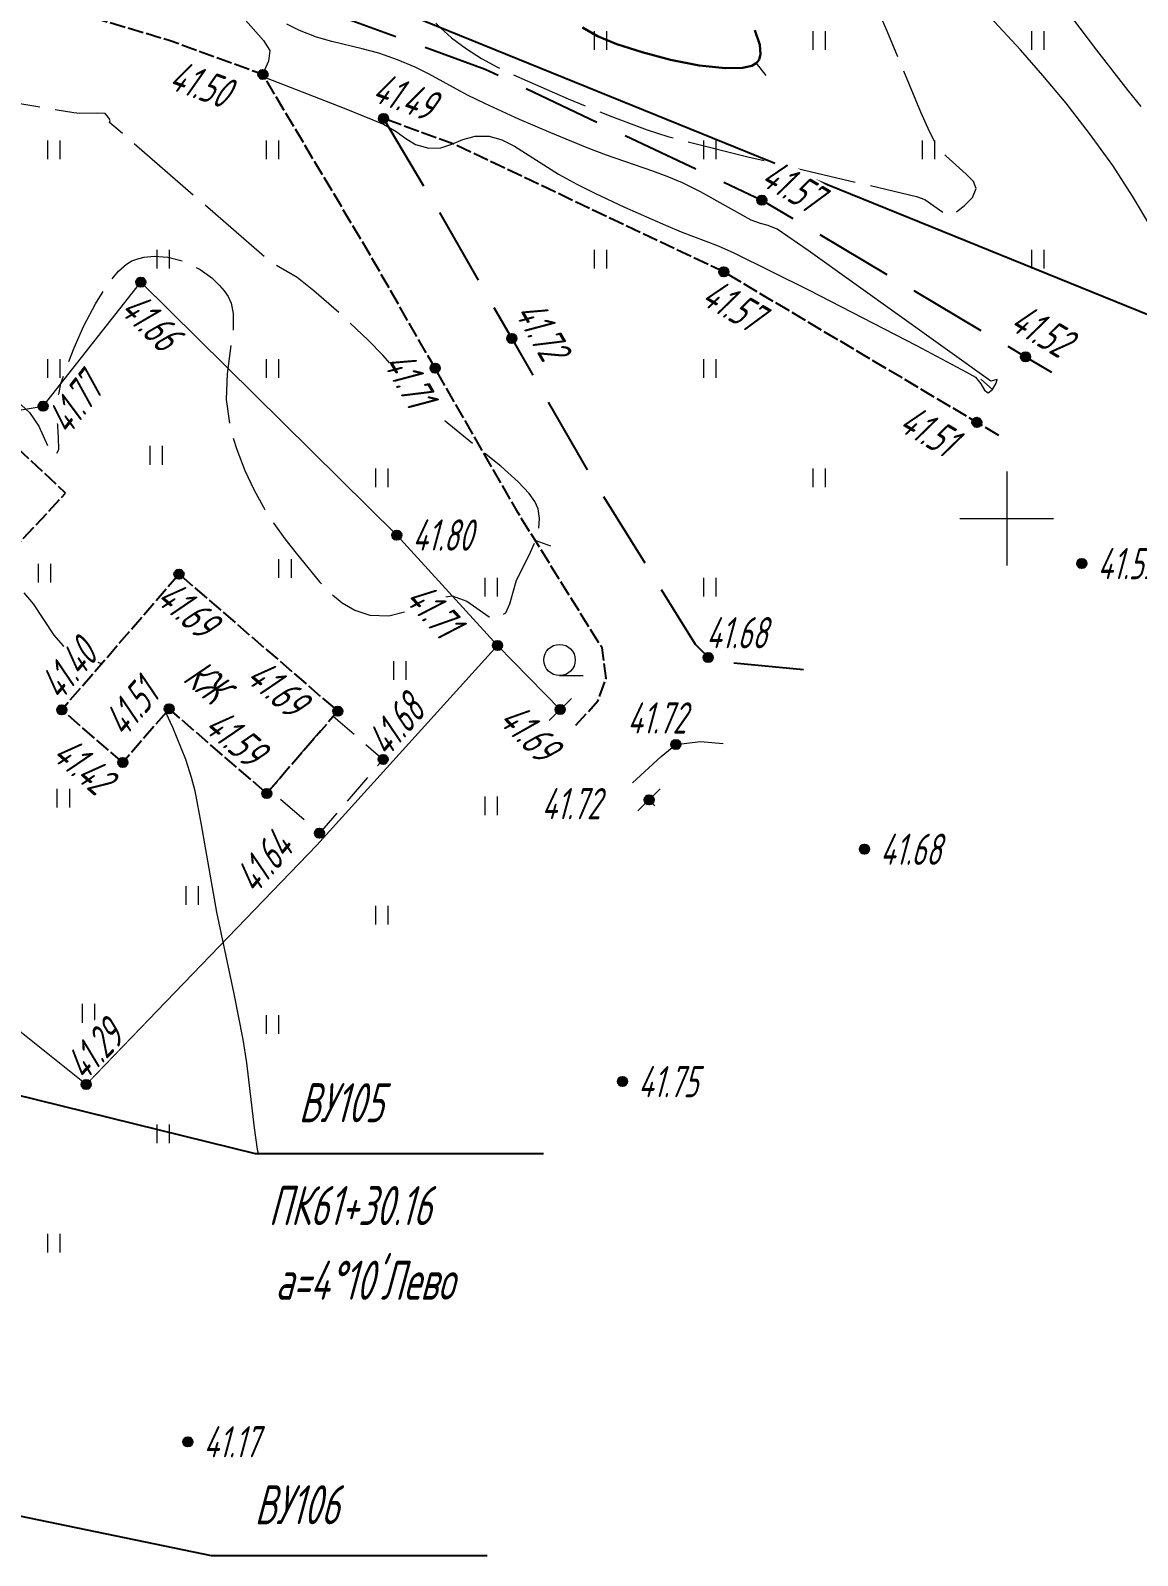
# Model space of a CAD drawing. Extents: x 2208637 to 2213412, y 575334 to 577367.
# Drawn here: x 2211218.75 to 2211254.19, y 576716.8 to 576765.62 of the extents above; entities that cross this region are included whole.
import ezdxf
from ezdxf.enums import TextEntityAlignment as Align

# ---------------------------------------------------------------- set-up
doc = ezdxf.new("R2010")
doc.units = 0
doc.header["$LTSCALE"] = 0.5
for name, pattern in [('2000_16', [1, 1, 0]), ('500_193_1_1', [7, 5, -2]), ('500_193_1_2', [1, 1, 0]), ('500_329_3', [6, 5, -1]), ('500_49_2', [3, 2, -1])]:
    doc.linetypes.add(name, pattern=pattern)
doc.layers.get('0').update_dxf_attribs({"lineweight": 25})
for name, color, linetype, lineweight in [('ИИ_ГОРИЗОНТАЛИ_ОСН', 32, 'Continuous', 15), ('ИИ_ГОРИЗОНТАЛИ_УТОЛЩ', 32, 'Continuous', 30), ('ИИ_ДОРОГИ_АД', 7, 'Continuous', 25), ('ИИ_КООРДИНАТНАЯ_СЕТКА', 3, 'Continuous', 25), ('ИИ_ОГРАДЫ', 7, 'Continuous', 25), ('ИИ_ОТМЕТКИ', 7, 'Continuous', 25), ('ИИ_СООРУЖЕНИЯ', 7, 'Continuous', 25), ('ИИ_ТРАССЫ_КЛС', 5, 'Continuous', 40), ('ИИ_УГОДЬЯ', 7, 'Continuous', 25)]:
    doc.layers.add(name, color=color, linetype=linetype, lineweight=lineweight)
doc.styles.add('D431', font='', dxfattribs={"height": 1})
doc.styles.add('GOST 2.304', font='cs_gost2304.shx', dxfattribs={"width": 0.8, "oblique": 15})
doc.styles.get('D431').set_extended_font_data('D431', italic=True)
doc.linetypes.add('2000_475_1', pattern='A,3,[1,Topography.shx,S=0.5,R=90,X=0,Y=0],0', length=3)

# ---------------------------------------------------------------- blocks, each defined once
blk = doc.blocks.new('Лист 024_УС_ПК2+00-ПК8+57.26|2000_473')
at = {"color": 0, "linetype": 'Continuous', "lineweight": -2}
blk.add_lwpolyline([(0, 1), (0, -1)], dxfattribs=at)
blk = doc.blocks.new('500_12')
at = {"color": 0, "linetype": 'Continuous', "lineweight": -2, "flags": 128}
for points in [[(0, 3), (0, -3)], [(-3, 0), (3, 0)]]:
    blk.add_lwpolyline(points, dxfattribs=at)
at = {"color": 7, "linetype": 'Continuous', "lineweight": -2, "style": 'D431'}
blk.add_attdef('Вертикальная_подпись', (-0.5, 0.5), '', height=2, rotation=90, dxfattribs=at)
blk.add_attdef('Горизонтальная_подпись', (0.5, 0.5), '', height=2, dxfattribs=at)
blk = doc.blocks.new('500_329_6')
at = {"color": 0, "linetype": 'Continuous', "lineweight": -2}
blk.add_lwpolyline([(0, 0), (1, 0)], dxfattribs=at)
blk = doc.blocks.new('500_401')
at = {"color": 0, "linetype": 'Continuous', "lineweight": -2}
for points in [[(-0.4, 0), (-0.4, 1.2)], [(0.4, 0), (0.4, 1.2)]]:
    blk.add_lwpolyline(points, dxfattribs=at)
blk = doc.blocks.new('500_379')
at = {"color": 0, "linetype": 'Continuous', "lineweight": -2}
blk.add_lwpolyline([(0, -1), (1.5, -1)], dxfattribs=at)
blk.add_circle((0, 0), 1, dxfattribs=at)
blk = doc.blocks.new('500_330_1')
at = {"linetype": 'Continuous', "lineweight": -2}
h = blk.add_hatch(color=0, dxfattribs=at)
h.dxf.hatch_style = 1
edge = h.paths.add_edge_path()
edge.add_arc((0, 0), 0.3, 0, 360)
at = {"color": 0, "linetype": 'Continuous', "lineweight": -2}
blk.add_circle((0, 0), 0.3, dxfattribs=at)
at = {"color": 0, "linetype": 'Continuous', "lineweight": -2, "style": 'GOST 2.304', "flags": 1}
for tag, p in [('Номер', (-1, -1)), ('Номер_рабочей_станции', (-1, -3.5))]:
    blk.add_attdef(tag, text='', height=2, dxfattribs=at).set_placement(p, align=Align.RIGHT)
at = {"color": 0, "linetype": 'Continuous', "lineweight": -2, "style": 'GOST 2.304'}
blk.add_attdef('Высота', (1, -1), '', height=2, dxfattribs=at)
at = {"color": 0, "linetype": 'Continuous', "lineweight": -2, "style": 'GOST 2.304', "flags": 1}
blk.add_attdef('Код', (0, -3.5), '', height=2, dxfattribs=at)

msp = doc.modelspace()

# ---------------------------------------------------------------- linework, layer by layer
at = {"layer": 'ИИ_ГОРИЗОНТАЛИ_ОСН', "color": 32, "linetype": '500_329_3', "lineweight": 20, "elevation": 41.75, "flags": 128}
for points in [[(2211222.593, 576783.129), (2211222.593, 576783.039), (2211222.63, 576782.889), (2211222.726, 576782.612), (2211223.089, 576781.66), (2211223.446, 576780.643), (2211223.886, 576779.504), (2211224.1, 576778.847), (2211224.275, 576778.134), (2211224.384, 576777.367), (2211224.368, 576776.643), (2211224.234, 576776.026), (2211223.899, 576774.935), (2211223.839, 576774.37), (2211223.945, 576773.73), (2211224.206, 576773.103), (2211224.548, 576772.585), (2211224.951, 576772.149), (2211225.39, 576771.765), (2211226.291, 576771.041), (2211226.771, 576770.677), (2211227.194, 576770.436), (2211227.596, 576770.235), (2211228.017, 576769.991), (2211228.494, 576769.624), (2211228.913, 576769.212), (2211229.312, 576768.748), (2211230.455, 576767.272), (2211230.841, 576766.827), (2211231.566, 576766.022), (2211231.871, 576765.706), (2211232.227, 576765.391), (2211232.701, 576765.033), (2211233.181, 576764.726), (2211233.68, 576764.456), (2211234.171, 576764.222), (2211235.957, 576763.437), (2211237.383, 576762.855), (2211238.487, 576762.445), (2211239.149, 576762.231), (2211239.725, 576762.073), (2211241.706, 576761.583), (2211247.107, 576760.31), (2211247.382, 576760.216), (2211248.115, 576759.694), (2211248.257, 576759.734), (2211248.386, 576759.817), (2211248.648, 576760.016), (2211248.906, 576760.281), (2211249.023, 576760.565), (2211248.934, 576760.789), (2211248.703, 576761.027), (2211248.045, 576761.614), (2211247.732, 576762), (2211247.523, 576762.394), (2211247.25, 576763.007), (2211246.17, 576765.598), (2211245.762, 576766.525), (2211245.349, 576767.39), (2211244.944, 576768.135), (2211244.48, 576768.863), (2211244.008, 576769.52), (2211243.545, 576770.111), (2211242.372, 576771.521), (2211242.107, 576771.88), (2211241.858, 576772.303), (2211241.539, 576772.992), (2211241.347, 576773.329), (2211241.053, 576773.708), (2211240.708, 576774.022), (2211240.293, 576774.301), (2211239.327, 576774.894), (2211238.81, 576775.278), (2211238.294, 576775.766), (2211237.838, 576776.353), (2211237.359, 576777.11), (2211236.004, 576779.522), (2211235.654, 576780.079), (2211235.392, 576780.366), (2211235.047, 576780.485), (2211234.721, 576780.473), (2211234.369, 576780.425), (2211233.945, 576780.433), (2211233.471, 576780.523), (2211230.236, 576781.24), (2211227.85, 576781.825), (2211226.973, 576782.069), (2211226.477, 576782.246), (2211226.066, 576782.545), (2211225.511, 576783.182), (2211225.093, 576783.423), (2211224.623, 576783.522), (2211224.111, 576783.535), (2211223.626, 576783.495), (2211223.237, 576783.433), (2211222.826, 576783.326), (2211222.682, 576783.252)], [(2211234.998, 576750.31), (2211234.893, 576750.546), (2211234.707, 576750.805), (2211234.359, 576751.178), (2211233.805, 576751.673), (2211231.963, 576753.155), (2211231.498, 576753.577), (2211231.039, 576754.063), (2211230.023, 576755.234), (2211229.557, 576755.713), (2211228.636, 576756.577), (2211227.818, 576757.288), (2211227.281, 576757.715), (2211226.473, 576758.186), (2211226.154, 576758.448), (2211221.28, 576762.681), (2211221.299, 576762.74), (2211221.248, 576762.837), (2211221.138, 576762.962), (2211220.901, 576762.98), (2211220.321, 576762.964), (2211220.137, 576762.986), (2211217.199, 576763.477), (2211214.333, 576763.92), (2211211.218, 576764.348), (2211209.726, 576764.522), (2211208.364, 576764.651), (2211207.055, 576764.739), (2211205.706, 576764.803), (2211204.357, 576764.846), (2211201.807, 576764.882), (2211199.709, 576764.874), (2211198.076, 576764.839), (2211197.351, 576764.759), (2211196.982, 576764.697), (2211196.681, 576764.628), (2211196.45, 576764.524), (2211195.35, 576763.981), (2211194.936, 576763.741), (2211194.722, 576763.587), (2211194.649, 576763.506), (2211194.637, 576763.473), (2211194.67, 576763.326), (2211194.783, 576763.185), (2211195.023, 576763.013), (2211195.398, 576762.84), (2211195.79, 576762.801), (2211197.873, 576762.745), (2211205.159, 576762.645), (2211206.028, 576762.616), (2211206.426, 576762.578), (2211206.675, 576762.459), (2211207.021, 576762.15), (2211207.254, 576761.971), (2211207.51, 576761.822), (2211207.958, 576761.595), (2211208.229, 576761.428), (2211208.958, 576760.844), (2211212.024, 576758.309), (2211213.738, 576756.955), (2211214.553, 576756.35), (2211215.361, 576755.776), (2211217.503, 576754.312), (2211218.455, 576753.628), (2211218.717, 576753.396), (2211219.011, 576752.959), (2211219.378, 576752.145), (2211219.556, 576752.032), (2211219.648, 576752.204), (2211219.644, 576752.594), (2211219.611, 576753.126), (2211219.614, 576753.727), (2211219.719, 576754.322), (2211219.891, 576754.821), (2211220.141, 576755.459), (2211220.457, 576756.167), (2211220.823, 576756.874), (2211221.225, 576757.509), (2211221.563, 576757.919), (2211221.822, 576758.145), (2211221.995, 576758.248), (2211222.182, 576758.317), (2211222.39, 576758.365), (2211222.708, 576758.397), (2211223.139, 576758.368), (2211223.673, 576758.224), (2211224.178, 576757.973), (2211224.547, 576757.703), (2211224.794, 576757.464), (2211224.943, 576757.289), (2211225.074, 576757.102), (2211225.166, 576756.899), (2211225.237, 576756.566), (2211225.237, 576756.073), (2211225.041, 576754.626), (2211225.006, 576753.806), (2211225.129, 576752.936), (2211225.349, 576752.205), (2211225.605, 576751.538), (2211225.893, 576750.926), (2211226.206, 576750.363), (2211226.54, 576749.841), (2211226.889, 576749.354), (2211227.248, 576748.893), (2211228.003, 576747.967), (2211228.354, 576747.6), (2211228.721, 576747.299), (2211229.132, 576747.067), (2211229.612, 576746.905), (2211230.222, 576746.88), (2211230.795, 576747.034), (2211231.814, 576747.46), (2211232.25, 576747.519), (2211232.713, 576747.357), (2211233.426, 576746.851), (2211233.73, 576746.81), (2211233.958, 576746.982), (2211234.089, 576747.263), (2211234.31, 576748.029), (2211234.712, 576748.823), (2211234.919, 576749.293), (2211235.023, 576749.692), (2211235.044, 576749.999)]]:
    msp.add_lwpolyline(points, close=True, dxfattribs=at)
at = {"layer": 'ИИ_ГОРИЗОНТАЛИ_ОСН', "flags": 128}
for points, elevation in [([(2211250.412, 576768.255), (2211252.878, 576764.995), (2211253.872, 576763.705), (2211254.296, 576763.194)], 41), ([(2211254.647, 576759.284), (2211254.028, 576760.32), (2211253.391, 576761.3), (2211252.652, 576762.327), (2211251.897, 576763.293), (2211251.15, 576764.187), (2211250.438, 576764.999), (2211248.759, 576766.834)], 41.5), ([(2211225.309, 576766.314), (2211226.209, 576765.299), (2211226.41, 576764.984), (2211226.364, 576764.637), (2211226.228, 576764.332), (2211226.15, 576764.199), (2211226.295, 576764.103), (2211228.785, 576763.139), (2211230.047, 576762.622), (2211230.456, 576762.388), (2211230.765, 576762.163), (2211231.076, 576761.976), (2211231.496, 576761.857), (2211231.879, 576761.871), (2211232.235, 576761.986), (2211232.592, 576762.132), (2211232.979, 576762.24), (2211233.426, 576762.241), (2211233.83, 576762.127), (2211234.24, 576761.924), (2211235.653, 576761.021), (2211236.234, 576760.699), (2211236.808, 576760.414), (2211237.758, 576759.966), (2211239.075, 576759.389), (2211239.581, 576759.18), (2211240.765, 576758.726), (2211241.266, 576758.506), (2211243.648, 576757.318), (2211247.115, 576755.535), (2211248.714, 576754.689), (2211249.004, 576754.521), (2211249.173, 576754.312), (2211249.287, 576754.111), (2211249.404, 576754.023), (2211249.545, 576754.131), (2211249.659, 576754.332), (2211249.697, 576754.453), (2211249.491, 576754.396), (2211243.641, 576758.579), (2211242.646, 576759.263), (2211242.359, 576759.38), (2211242.115, 576759.443), (2211241.82, 576759.546), (2211240.2, 576760.457), (2211239.617, 576760.743), (2211239.133, 576760.948), (2211238.674, 576761.12), (2211237.186, 576761.633), (2211236.564, 576761.871), (2211235.401, 576762.347), (2211234.406, 576762.778), (2211233.296, 576763.287), (2211232.74, 576763.558), (2211231.512, 576764.226), (2211231.06, 576764.444), (2211230.493, 576764.684), (2211229.893, 576764.895), (2211229.363, 576765.041), (2211228.397, 576765.267), (2211227.901, 576765.412), (2211227.358, 576765.621), (2211226.947, 576765.83)], 41.5), ([(2211218.532, 576747.617), (2211218.833, 576747.273), (2211219.489, 576746.263), (2211219.783, 576745.929), (2211220.105, 576745.733), (2211220.675, 576745.521), (2211221.02, 576745.35)], 41.5), ([(2211223.078, 576743.783), (2211223.078, 576743.783), (2211223.293, 576743.316), (2211223.705, 576742.292), (2211223.892, 576741.717), (2211224.004, 576741.276), (2211224.212, 576740.191), (2211224.701, 576737.395), (2211225.256, 576734.783), (2211225.544, 576733.323), (2211225.665, 576732.571), (2211225.905, 576730.49), (2211226.007, 576729.797), (2211226.04, 576729.636)], 41.5)]:
    msp.add_lwpolyline(points, dxfattribs=dict(at, elevation=elevation))
at = {"layer": 'ИИ_ГОРИЗОНТАЛИ_УТОЛЩ', "elevation": 42, "flags": 128}
msp.add_lwpolyline([(2211236.418, 576765.723), (2211236.902, 576765.444), (2211237.513, 576765.189), (2211238.323, 576764.926), (2211239.236, 576764.687), (2211240.158, 576764.504), (2211240.993, 576764.412), (2211241.536, 576764.425), (2211241.838, 576764.496), (2211241.978, 576764.577), (2211242.027, 576764.628), (2211242.069, 576764.697), (2211242.114, 576764.86), (2211242.095, 576765.159), (2211241.939, 576765.634)], dxfattribs=at)
at = {"layer": 'ИИ_ДОРОГИ_АД', "color": 7, "linetype": '500_193_1_1', "flags": 128}
for points in [[(2211221.55, 576796.2), (2211221.134, 576787.06), (2211222.118, 576778.018), (2211223.692, 576773.722), (2211226.235, 576769.22), (2211227.95, 576766.336), (2211233.304, 576764.384), (2211242.163, 576760.192), (2211250.602, 576755.173), (2211251.43, 576754.68)], [(2211230.051, 576762.803), (2211231.758, 576759.932), (2211234.151, 576755.761), (2211236.589, 576751.513), (2211240.025, 576745.981), (2211240.444, 576745.551), (2211241.122, 576745.388), (2211243.497, 576745.165)]]:
    msp.add_lwpolyline(points, dxfattribs=at)
at = {"layer": 'ИИ_ДОРОГИ_АД', "color": 7, "linetype": '500_193_1_2', "flags": 128}
for points in [[(2211236.205, 576743.379), (2211236.916, 576744.168), (2211237.177, 576744.885), (2211237.042, 576745.856), (2211234.356, 576750.18), (2211231.7, 576754.809), (2211229.513, 576758.621), (2211226.189, 576764.21), (2211223.216, 576765.294), (2211218.237, 576766.775), (2211211.104, 576768.103), (2211205.278, 576768.504), (2211199.32, 576768.443), (2211194.524, 576767.579)], [(2211249.744, 576752.658), (2211249.038, 576753.078), (2211240.94, 576757.894), (2211232.3, 576761.983), (2211230.051, 576762.803)]]:
    msp.add_lwpolyline(points, dxfattribs=at)
at = {"layer": 'ИИ_ДОРОГИ_АД', "lineweight": 20, "flags": 128}
msp.add_lwpolyline([(2211238.018, 576741.534), (2211238.933, 576742.382), (2211239.407, 576742.763), (2211240.195, 576742.864), (2211240.924, 576742.795)], dxfattribs=at)
at = {"layer": 'ИИ_ОГРАДЫ', "linetype": '2000_475_1', "lineweight": 20, "flags": 128}
msp.add_lwpolyline([(2211220.532, 576731.878), (2211213.42, 576737.56), (2211205.31, 576744.69), (2211208.663, 576748.623), (2211212.45, 576752.49), (2211219.15, 576753.6), (2211222.28, 576757.57), (2211230.47, 576749.47), (2211233.697, 576745.932), (2211227.908, 576739.537)], close=True, dxfattribs=at)
for points in [[(2211233.697, 576745.932), (2211235.706, 576743.887)], [(2211238.548, 576740.995), (2211238.735, 576740.804)]]:
    msp.add_lwpolyline(points, dxfattribs=at)
at = {"layer": 'ИИ_СООРУЖЕНИЯ', "linetype": '2000_16', "flags": 128}
for points in [[(2211215.652, 576746.287), (2211219.871, 576750.815), (2211217.643, 576752.891), (2211213.424, 576748.363)], [(2211221.7, 576742.187), (2211219.746, 576743.875), (2211223.5, 576748.222), (2211228.583, 576743.832), (2211226.31, 576741.199), (2211223.181, 576743.902)]]:
    msp.add_lwpolyline(points, close=True, dxfattribs=at)
at = {"layer": 'ИИ_СООРУЖЕНИЯ', "color": 7, "linetype": '500_49_2', "lineweight": 20, "flags": 128}
msp.add_lwpolyline([(2211226.401, 576741.305), (2211228.44, 576743.667), (2211230.036, 576742.289), (2211227.996, 576739.927)], close=True, dxfattribs=at)
at = {"layer": 'ИИ_ТРАССЫ_КЛС', "lineweight": 25, "flags": 128}
for points in [[(2211202.671, 576777.573), (2211256.039, 576755.917), (2211266.081, 576755.917)], [(2211163.733, 576745.007), (2211225.941, 576729.672), (2211235.167, 576729.672)], [(2211155.529, 576731.079), (2211224.529, 576716.801), (2211233.367, 576716.801)]]:
    msp.add_lwpolyline(points, dxfattribs=at)

# ---------------------------------------------------------------- block references
at = {"layer": 'ИИ_ГОРИЗОНТАЛИ_ОСН', "xscale": 0.5, "yscale": 0.5, "zscale": 0.5}
for p, rotation in [((2211241.978, 576764.577, 42), 308.1223295463413), ((2211249.545, 576754.131, 41.5), 138.9015844677051), ((2211234.919, 576749.293, 41.75), 340.7969961399946)]:
    msp.add_blockref('500_329_6', p, dxfattribs=dict(at, rotation=rotation))
at = {"layer": 'ИИ_КООРДИНАТНАЯ_СЕТКА', "color": 3, "lineweight": 20, "xscale": 0.5, "yscale": 0.5, "zscale": 0.5}
msp.add_blockref('500_12', (2211250, 576750), dxfattribs=at)
at = {"layer": 'ИИ_ОГРАДЫ', "lineweight": 20, "ltscale": 0.5, "xscale": 0.5, "yscale": 0.5, "zscale": 0.5, "rotation": 314.4911676127792}
for p in [(2211235.706, 576743.887), (2211238.548, 576740.995)]:
    msp.add_blockref('Лист 024_УС_ПК2+00-ПК8+57.26|2000_473', p, dxfattribs=at)
at = {"layer": 'ИИ_УГОДЬЯ', "lineweight": 20, "xscale": 0.5, "yscale": 0.5, "zscale": 0.5}
for name, p in [('500_401', (2211237, 576765)), ('500_401', (2211244, 576765)), ('500_401', (2211251, 576765)), ('500_401', (2211219.5, 576761.5)), ('500_401', (2211226.5, 576761.5)), ('500_401', (2211240.5, 576761.5)), ('500_401', (2211247.5, 576761.5)), ('500_401', (2211223, 576758)), ('500_401', (2211237, 576758)), ('500_401', (2211251, 576758)), ('500_401', (2211219.5, 576754.5)), ('500_401', (2211226.5, 576754.5)), ('500_401', (2211240.5, 576754.5)), ('500_401', (2211222.773, 576751.722)), ('500_401', (2211230, 576751)), ('500_401', (2211244, 576751)), ('500_401', (2211219.199, 576747.95)), ('500_401', (2211226.901, 576748.101)), ('500_401', (2211233.5, 576747.5)), ('500_401', (2211240.5, 576747.5)), ('500_379', (2211235.685, 576745.47)), ('500_401', (2211230.576, 576744.832)), ('500_401', (2211219.8, 576740.749)), ('500_401', (2211233.5, 576740.5)), ('500_401', (2211223.928, 576737.631)), ('500_401', (2211230, 576737)), ('500_401', (2211220.606, 576733.859)), ('500_401', (2211226.5, 576733.5)), ('500_401', (2211223, 576730)), ('500_401', (2211219.5, 576726.5))]:
    msp.add_blockref(name, p, dxfattribs=at)

# ---------------------------------------------------------------- wipeouts: each hides what was drawn before it
at = {"lineweight": 0}
for points in [[(2211253.019, 576747.986), (2211255.64, 576747.986), (2211255.64, 576749.126), (2211253.019, 576749.126)], [(2211246.06, 576738.841), (2211248.681, 576738.841), (2211248.681, 576740.039), (2211246.06, 576740.039)], [(2211238.314, 576731.401), (2211240.955, 576731.401), (2211240.955, 576732.541), (2211238.314, 576732.541)]]:
    msp.add_wipeout(points, dxfattribs=at).dxf.layer = 'ИИ_ОТМЕТКИ'

# ---------------------------------------------------------------- next in the draw order: block references
at = {"layer": 'ИИ_ОТМЕТКИ'}
ref = msp.add_blockref('500_330_1', (2211252.402, 576748.556, 41.53), dxfattribs=dict(at, xscale=0.5, yscale=0.5, zscale=0.5))
ref.add_attrib('Высота', '41.53', (2211252.902, 576748.056), dxfattribs={"layer": '0', "color": 0, "linetype": 'Continuous', "lineweight": -2, "height": 1, "style": 'GOST 2.304', "oblique": 15, "width": 0.8})
ref = msp.add_blockref('500_330_1', (2211245.443, 576739.411, 41.679), dxfattribs=dict(at, xscale=0.5, yscale=0.5, zscale=0.5))
ref.add_attrib('Высота', '41.68', (2211245.943, 576738.911), dxfattribs={"layer": '0', "color": 0, "linetype": 'Continuous', "lineweight": -2, "height": 1, "style": 'GOST 2.304', "oblique": 15, "width": 0.8})
ref = msp.add_blockref('500_330_1', (2211237.697, 576731.971, 41.753), dxfattribs=dict(at, xscale=0.5, yscale=0.5, zscale=0.5))
ref.add_attrib('Высота', '41.75', (2211238.197, 576731.471), dxfattribs={"layer": '0', "color": 0, "linetype": 'Continuous', "lineweight": -2, "height": 1, "style": 'GOST 2.304', "oblique": 15, "width": 0.8})

# ---------------------------------------------------------------- next in the draw order: wipeouts: each hides what was drawn before it
at = {"lineweight": 0}
for points, layer in [([(2211223.202, 576763.666), (2211225.664, 576762.769), (2211226.055, 576763.84), (2211223.592, 576764.737)], 'ИИ_ОТМЕТКИ'), ([(2211229.711, 576763.273), (2211232.23, 576762.355), (2211232.62, 576763.426), (2211230.101, 576764.344)], 'ИИ_ОТМЕТКИ'), ([(2211242.121, 576760.592), (2211244.391, 576759.242), (2211244.974, 576760.222), (2211242.704, 576761.572)], 'ИИ_ОТМЕТКИ'), ([(2211240.217, 576756.779), (2211242.487, 576755.429), (2211243.07, 576756.409), (2211240.8, 576757.758)], 'ИИ_ОТМЕТКИ'), ([(2211221.59, 576756.5), (2211223.397, 576754.714), (2211224.239, 576755.565), (2211222.432, 576757.352)], 'ИИ_ОТМЕТКИ'), ([(2211234.214, 576756.462), (2211235.54, 576754.151), (2211236.596, 576754.757), (2211235.27, 576757.068)], 'ИИ_ОТМЕТКИ'), ([(2211250.103, 576755.964), (2211252.376, 576754.613), (2211252.998, 576755.659), (2211250.726, 576757.011)], 'ИИ_ОТМЕТКИ'), ([(2211230, 576754.847), (2211231.235, 576752.695), (2211232.224, 576753.262), (2211230.989, 576755.414)], 'ИИ_ОТМЕТКИ'), ([(2211246.541, 576752.728), (2211248.656, 576751.47), (2211249.239, 576752.45), (2211247.124, 576753.708)], 'ИИ_ОТМЕТКИ'), ([(2211231.087, 576748.9), (2211233.708, 576748.9), (2211233.708, 576750.04), (2211231.087, 576750.04)], 'ИИ_ОТМЕТКИ'), ([(2211230.709, 576747.255), (2211232.381, 576745.422), (2211233.223, 576746.19), (2211231.551, 576748.023)], 'ИИ_ОТМЕТКИ'), ([(2211240.493, 576745.773), (2211243.114, 576745.773), (2211243.114, 576746.971), (2211240.493, 576746.971)], 'ИИ_ОТМЕТКИ'), ([(2211230.296, 576742.359), (2211232.009, 576744.343), (2211231.103, 576745.126), (2211229.389, 576743.142)], 'ИИ_ОТМЕТКИ'), ([(2211233.712, 576743.366), (2211235.548, 576741.496), (2211236.403, 576742.336), (2211234.566, 576744.206)], 'ИИ_ОТМЕТКИ'), ([(2211237.968, 576743.044), (2211240.632, 576743.044), (2211240.632, 576744.262), (2211237.968, 576744.262)], 'ИИ_ОТМЕТКИ'), ([(2211226.074, 576737.972), (2211227.695, 576739.849), (2211226.788, 576740.632), (2211225.167, 576738.755)], 'ИИ_ОТМЕТКИ'), ([(2211220.604, 576731.982), (2211222.422, 576733.87), (2211221.545, 576734.715), (2211219.727, 576732.827)], 'ИИ_ОТМЕТКИ'), ([(2211224.4, 576719.872), (2211226.861, 576719.872), (2211226.861, 576721.012), (2211224.4, 576721.012)], 'ИИ_ОТМЕТКИ'), ([(2211223.579, 576744.73), (2211224.856, 576743.626), (2211225.601, 576744.489), (2211224.324, 576745.592)], 'ИИ_СООРУЖЕНИЯ'), ([(2211227.394, 576730.584), (2211231.329, 576730.584), (2211231.329, 576732.009), (2211227.394, 576732.009)], 'ИИ_ТРАССЫ_КЛС'), ([(2211226.43, 576727.291), (2211233.39, 576727.291), (2211233.39, 576728.788), (2211226.43, 576728.788)], 'ИИ_ТРАССЫ_КЛС'), ([(2211226.651, 576724.9), (2211234.627, 576724.9), (2211234.627, 576726.357), (2211226.651, 576726.357)], 'ИИ_ТРАССЫ_КЛС'), ([(2211225.982, 576717.713), (2211229.817, 576717.713), (2211229.817, 576719.21), (2211225.982, 576719.21)], 'ИИ_ТРАССЫ_КЛС')]:
    msp.add_wipeout(points, dxfattribs=at).dxf.layer = layer

# ---------------------------------------------------------------- next in the draw order: block references
at = {"layer": 'ИИ_ОТМЕТКИ'}
ref = msp.add_blockref('500_330_1', (2211226.189, 576764.21, 41.498), dxfattribs=dict(at, xscale=0.5, yscale=0.5, zscale=0.5, rotation=339.9735632969296))
ref.add_attrib('Высота', '41.50', (2211223.116, 576763.772), dxfattribs={"layer": '0', "color": 0, "linetype": 'Continuous', "lineweight": -2, "height": 1, "rotation": 339.9736, "style": 'GOST 2.304', "oblique": 15, "width": 0.8})
ref = msp.add_blockref('500_330_1', (2211230.051, 576762.803, 41.495), dxfattribs=dict(at, xscale=0.5, yscale=0.5, zscale=0.5, rotation=339.9735632978201))
ref.add_attrib('Высота', '41.49', (2211229.625, 576763.378), dxfattribs={"layer": '0', "color": 0, "linetype": 'Continuous', "lineweight": -2, "height": 1, "rotation": 339.9736, "style": 'GOST 2.304', "oblique": 15, "width": 0.8})
ref = msp.add_blockref('500_330_1', (2211242.163, 576760.192, 41.574), dxfattribs=dict(at, xscale=0.5, yscale=0.5, zscale=0.5, rotation=329.2584589125901))
ref.add_attrib('Высота', '41.57', (2211242.056, 576760.712), dxfattribs={"layer": '0', "color": 0, "linetype": 'Continuous', "lineweight": -2, "height": 1, "rotation": 329.2585, "style": 'GOST 2.304', "oblique": 15, "width": 0.8})
ref = msp.add_blockref('500_330_1', (2211240.94, 576757.894, 41.566), dxfattribs=dict(at, xscale=0.5, yscale=0.5, zscale=0.5, rotation=329.2584589115136))
ref.add_attrib('Высота', '41.57', (2211240.153, 576756.899), dxfattribs={"layer": '0', "color": 0, "linetype": 'Continuous', "lineweight": -2, "height": 1, "rotation": 329.2585, "style": 'GOST 2.304', "oblique": 15, "width": 0.8})
ref = msp.add_blockref('500_330_1', (2211234.151, 576755.761, 41.725), dxfattribs=dict(at, xscale=0.4999999999999999, yscale=0.4999999999999999, zscale=0.4999999999999999, rotation=299.8503272038409))
ref.add_attrib('Высота', '41.72', (2211234.216, 576756.599), dxfattribs={"layer": '0', "color": 0, "linetype": 'Continuous', "lineweight": -2, "height": 1, "rotation": 299.8503, "style": 'GOST 2.304', "oblique": 15, "width": 0.8})
ref = msp.add_blockref('500_330_1', (2211250.602, 576755.173, 41.521), dxfattribs=dict(at, xscale=0.5, yscale=0.5, zscale=0.5, rotation=329.2584589125901))
ref.add_attrib('Высота', '41.52', (2211250.039, 576756.084), dxfattribs={"layer": '0', "color": 0, "linetype": 'Continuous', "lineweight": -2, "height": 1, "rotation": 329.2585, "style": 'GOST 2.304', "oblique": 15, "width": 0.8})
ref = msp.add_blockref('500_330_1', (2211231.7, 576754.809, 41.715), dxfattribs=dict(at, xscale=0.5, yscale=0.5, zscale=0.5, rotation=299.8503272003849))
ref.add_attrib('Высота', '41.71', (2211230.003, 576754.983), dxfattribs={"layer": '0', "color": 0, "linetype": 'Continuous', "lineweight": -2, "height": 1, "rotation": 299.8503, "style": 'GOST 2.304', "oblique": 15, "width": 0.8})
ref = msp.add_blockref('500_330_1', (2211249.038, 576753.078, 41.514), dxfattribs=dict(at, xscale=0.5, yscale=0.5, zscale=0.5, rotation=329.2584589115136))
ref.add_attrib('Высота', '41.51', (2211246.476, 576752.848), dxfattribs={"layer": '0', "color": 0, "linetype": 'Continuous', "lineweight": -2, "height": 1, "rotation": 329.2585, "style": 'GOST 2.304', "oblique": 15, "width": 0.8})
ref = msp.add_blockref('500_330_1', (2211230.47, 576749.47, 41.8), dxfattribs=dict(at, xscale=0.5, yscale=0.5, zscale=0.5))
ref.add_attrib('Высота', '41.80', (2211230.97, 576748.97, 41.8), dxfattribs={"layer": '0', "color": 0, "linetype": 'Continuous', "lineweight": -2, "height": 1, "style": 'GOST 2.304', "oblique": 15, "width": 0.8})
ref = msp.add_blockref('500_330_1', (2211233.697, 576745.932, 41.709), dxfattribs=dict(at, xscale=0.5, yscale=0.5, zscale=0.5, rotation=312.3704438990517))
ref.add_attrib('Высота', '41.71', (2211230.682, 576747.389), dxfattribs={"layer": '0', "color": 0, "linetype": 'Continuous', "lineweight": -2, "height": 1, "rotation": 312.3704, "style": 'GOST 2.304', "oblique": 15, "width": 0.8})
ref = msp.add_blockref('500_330_1', (2211240.444, 576745.551, 41.68), dxfattribs=dict(at, xscale=0.5, yscale=0.5, zscale=0.5))
ref.add_attrib('Высота', '41.68', (2211240.376, 576745.843), dxfattribs={"layer": '0', "color": 0, "linetype": 'Continuous', "lineweight": -2, "height": 1, "style": 'GOST 2.304', "oblique": 15, "width": 0.8})
ref = msp.add_blockref('500_330_1', (2211230.036, 576742.289, 41.68), dxfattribs=dict(at, xscale=0.5, yscale=0.5, zscale=0.5, rotation=49.18172472169197))
ref.add_attrib('Высота', '41.68', (2211230.166, 576742.316), dxfattribs={"layer": '0', "color": 0, "linetype": 'Continuous', "lineweight": -2, "height": 1, "rotation": 49.1817, "style": 'GOST 2.304', "oblique": 15, "width": 0.8})
ref = msp.add_blockref('500_330_1', (2211235.706, 576743.887, 41.693), dxfattribs=dict(at, xscale=0.5, yscale=0.5, zscale=0.5, rotation=314.491167613316))
ref.add_attrib('Высота', '41.69', (2211233.68, 576743.499), dxfattribs={"layer": '0', "color": 0, "linetype": 'Continuous', "lineweight": -2, "height": 1, "rotation": 314.4912, "style": 'GOST 2.304', "oblique": 15, "width": 0.8})
ref = msp.add_blockref('500_330_1', (2211239.407, 576742.763, 41.717), dxfattribs=dict(at, xscale=0.5, yscale=0.5, zscale=0.5))
ref.add_attrib('Высота', '41.72', (2211237.851, 576743.114), dxfattribs={"layer": '0', "color": 0, "linetype": 'Continuous', "lineweight": -2, "height": 1, "style": 'GOST 2.304', "oblique": 15, "width": 0.8})
ref = msp.add_blockref('500_330_1', (2211227.996, 576739.927, 41.641), dxfattribs=dict(at, xscale=0.5, yscale=0.5, zscale=0.5, rotation=49.18172472169197))
ref.add_attrib('Высота', '41.64', (2211225.944, 576737.929), dxfattribs={"layer": '0', "color": 0, "linetype": 'Continuous', "lineweight": -2, "height": 1, "rotation": 49.1817, "style": 'GOST 2.304', "oblique": 15, "width": 0.8})
ref = msp.add_blockref('500_330_1', (2211220.532, 576731.878, 41.292), dxfattribs=dict(at, xscale=0.5, yscale=0.5, zscale=0.5, rotation=46.08070291379704))
ref.add_attrib('Высота', '41.29', (2211220.473, 576731.947), dxfattribs={"layer": '0', "color": 0, "linetype": 'Continuous', "lineweight": -2, "height": 1, "rotation": 46.0807, "style": 'GOST 2.304', "oblique": 15, "width": 0.8})
ref = msp.add_blockref('500_330_1', (2211223.784, 576720.442, 41.17), dxfattribs=dict(at, xscale=0.5, yscale=0.5, zscale=0.5))
ref.add_attrib('Высота', '41.17', (2211224.284, 576719.942), dxfattribs={"layer": '0', "color": 0, "linetype": 'Continuous', "lineweight": -2, "height": 1, "style": 'GOST 2.304', "oblique": 15, "width": 0.8})

# ---------------------------------------------------------------- next in the draw order: texts
at = {"layer": 'ИИ_ТРАССЫ_КЛС', "lineweight": 25, "style": 'GOST 2.304', "oblique": 15, "width": 0.8}
for s, p in [('ВУ105', (2211227.332, 576730.672)), ('ПК61+30.16', (2211226.367, 576727.378)), ("а=4°10'Лево", (2211226.58, 576724.988)), ('ВУ106', (2211225.92, 576717.801))]:
    msp.add_text(s, height=1.25, dxfattribs=at).set_placement(p)

# ---------------------------------------------------------------- next in the draw order: wipeouts: each hides what was drawn before it
at = {"lineweight": 0}
for points in [[(2211220.081, 576752.67), (2211221.729, 576754.76), (2211220.834, 576755.466), (2211219.186, 576753.376)], [(2211221.877, 576742.99), (2211223.485, 576744.852), (2211222.622, 576745.598), (2211221.014, 576743.735)], [(2211235.225, 576740.301), (2211237.889, 576740.301), (2211237.889, 576741.518), (2211235.225, 576741.518)]]:
    msp.add_wipeout(points, dxfattribs=at).dxf.layer = 'ИИ_ОТМЕТКИ'

# ---------------------------------------------------------------- next in the draw order: block references
at = {"layer": 'ИИ_ОТМЕТКИ'}
ref = msp.add_blockref('500_330_1', (2211222.28, 576757.57, 41.66), dxfattribs=dict(at, xscale=0.5, yscale=0.5, zscale=0.5, rotation=315.3165480487887))
ref.add_attrib('Высота', '41.66', (2211221.556, 576756.632), dxfattribs={"layer": '0', "color": 0, "linetype": 'Continuous', "lineweight": -2, "height": 1, "rotation": 315.3165, "style": 'GOST 2.304', "oblique": 15, "width": 0.8})
ref = msp.add_blockref('500_330_1', (2211219.15, 576753.6, 41.77), dxfattribs=dict(at, xscale=0.5, yscale=0.5, zscale=0.5, rotation=51.74729114511495))
ref.add_attrib('Высота', '41.77', (2211219.954, 576752.622), dxfattribs={"layer": '0', "color": 0, "linetype": 'Continuous', "lineweight": -2, "height": 1, "rotation": 51.7473, "style": 'GOST 2.304', "oblique": 15, "width": 0.8})
ref = msp.add_blockref('500_330_1', (2211238.548, 576740.995, 41.719), dxfattribs=dict(at, xscale=0.5, yscale=0.5, zscale=0.5))
ref.add_attrib('Высота', '41.72', (2211235.108, 576740.371), dxfattribs={"layer": '0', "color": 0, "linetype": 'Continuous', "lineweight": -2, "height": 1, "style": 'GOST 2.304', "oblique": 15, "width": 0.8})

# ---------------------------------------------------------------- next in the draw order: wipeouts: each hides what was drawn before it
at = {"lineweight": 0}
for points in [[(2211222.751, 576747.227), (2211224.735, 576745.513), (2211225.518, 576746.42), (2211223.534, 576748.133)], [(2211219.823, 576744.162), (2211221.576, 576746.191), (2211220.713, 576746.936), (2211218.96, 576744.908)], [(2211219.42, 576742.218), (2211221.467, 576740.451), (2211222.262, 576741.372), (2211220.216, 576743.14)]]:
    msp.add_wipeout(points, dxfattribs=at).dxf.layer = 'ИИ_ОТМЕТКИ'

# ---------------------------------------------------------------- next in the draw order: block references
at = {"layer": 'ИИ_ОТМЕТКИ'}
ref = msp.add_blockref('500_330_1', (2211223.5, 576748.222, 41.692), dxfattribs=dict(at, xscale=0.4999999999999998, yscale=0.4999999999999998, zscale=0.4999999999999998, rotation=319.181724731568))
ref.add_attrib('Высота', '41.69', (2211222.708, 576747.356), dxfattribs={"layer": '0', "color": 0, "linetype": 'Continuous', "lineweight": -2, "height": 1, "rotation": 319.1817, "style": 'GOST 2.304', "oblique": 15, "width": 0.8})
ref = msp.add_blockref('500_330_1', (2211219.746, 576743.875, 41.401), dxfattribs=dict(at, xscale=0.5, yscale=0.5, zscale=0.5, rotation=49.18172473250971))
ref.add_attrib('Высота', '41.40', (2211219.694, 576744.12), dxfattribs={"layer": '0', "color": 0, "linetype": 'Continuous', "lineweight": -2, "height": 1, "rotation": 49.1817, "style": 'GOST 2.304', "oblique": 15, "width": 0.8})
ref = msp.add_blockref('500_330_1', (2211223.181, 576743.902, 41.506), dxfattribs=dict(at, xscale=0.5, yscale=0.5, zscale=0.5, rotation=49.1817247369288))
ref.add_attrib('Высота', '41.51', (2211221.747, 576742.947), dxfattribs={"layer": '0', "color": 0, "linetype": 'Continuous', "lineweight": -2, "height": 1, "rotation": 49.1817, "style": 'GOST 2.304', "oblique": 15, "width": 0.8})
ref = msp.add_blockref('500_330_1', (2211221.7, 576742.187, 41.421), dxfattribs=dict(at, xscale=0.5, yscale=0.5, zscale=0.5, rotation=319.1817247340308))
ref.add_attrib('Высота', '41.42', (2211219.377, 576742.348), dxfattribs={"layer": '0', "color": 0, "linetype": 'Continuous', "lineweight": -2, "height": 1, "rotation": 319.1817, "style": 'GOST 2.304', "oblique": 15, "width": 0.8})

# ---------------------------------------------------------------- next in the draw order: wipeouts: each hides what was drawn before it
at = {"lineweight": 0}
msp.add_wipeout([(2211225.624, 576744.7), (2211227.607, 576742.987), (2211228.39, 576743.894), (2211226.407, 576745.607)], dxfattribs=at).dxf.layer = 'ИИ_ОТМЕТКИ'

# ---------------------------------------------------------------- next in the draw order: wipeouts: each hides what was drawn before it
msp.add_wipeout([(2211224.282, 576743.118), (2211226.266, 576741.405), (2211227.011, 576742.267), (2211225.028, 576743.981)], dxfattribs=at).dxf.layer = 'ИИ_ОТМЕТКИ'

# ---------------------------------------------------------------- next in the draw order: block references
at = {"layer": 'ИИ_ОТМЕТКИ'}
ref = msp.add_blockref('500_330_1', (2211228.583, 576743.832, 41.69), dxfattribs=dict(at, xscale=0.4999999999999998, yscale=0.4999999999999998, zscale=0.4999999999999998, rotation=319.181724731568))
ref.add_attrib('Высота', '41.69', (2211225.581, 576744.83), dxfattribs={"layer": '0', "color": 0, "linetype": 'Continuous', "lineweight": -2, "height": 1, "rotation": 319.1817, "style": 'GOST 2.304', "oblique": 15, "width": 0.8})
ref = msp.add_blockref('500_330_1', (2211226.31, 576741.199, 41.587), dxfattribs=dict(at, xscale=0.5, yscale=0.5, zscale=0.5, rotation=319.1817247300296))
ref.add_attrib('Высота', '41.59', (2211224.24, 576743.247), dxfattribs={"layer": '0', "color": 0, "linetype": 'Continuous', "lineweight": -2, "height": 1, "rotation": 319.1817, "style": 'GOST 2.304', "oblique": 15, "width": 0.8})

# ---------------------------------------------------------------- next in the draw order: texts
at = {"layer": 'ИИ_СООРУЖЕНИЯ', "ltscale": 0.5, "style": 'GOST 2.304', "oblique": 15, "width": 0.8}
msp.add_text('КЖ', height=1, rotation=319.1817, dxfattribs=at).set_placement((2211223.587, 576744.815, -88.25))

doc.saveas('drawing.dxf')
